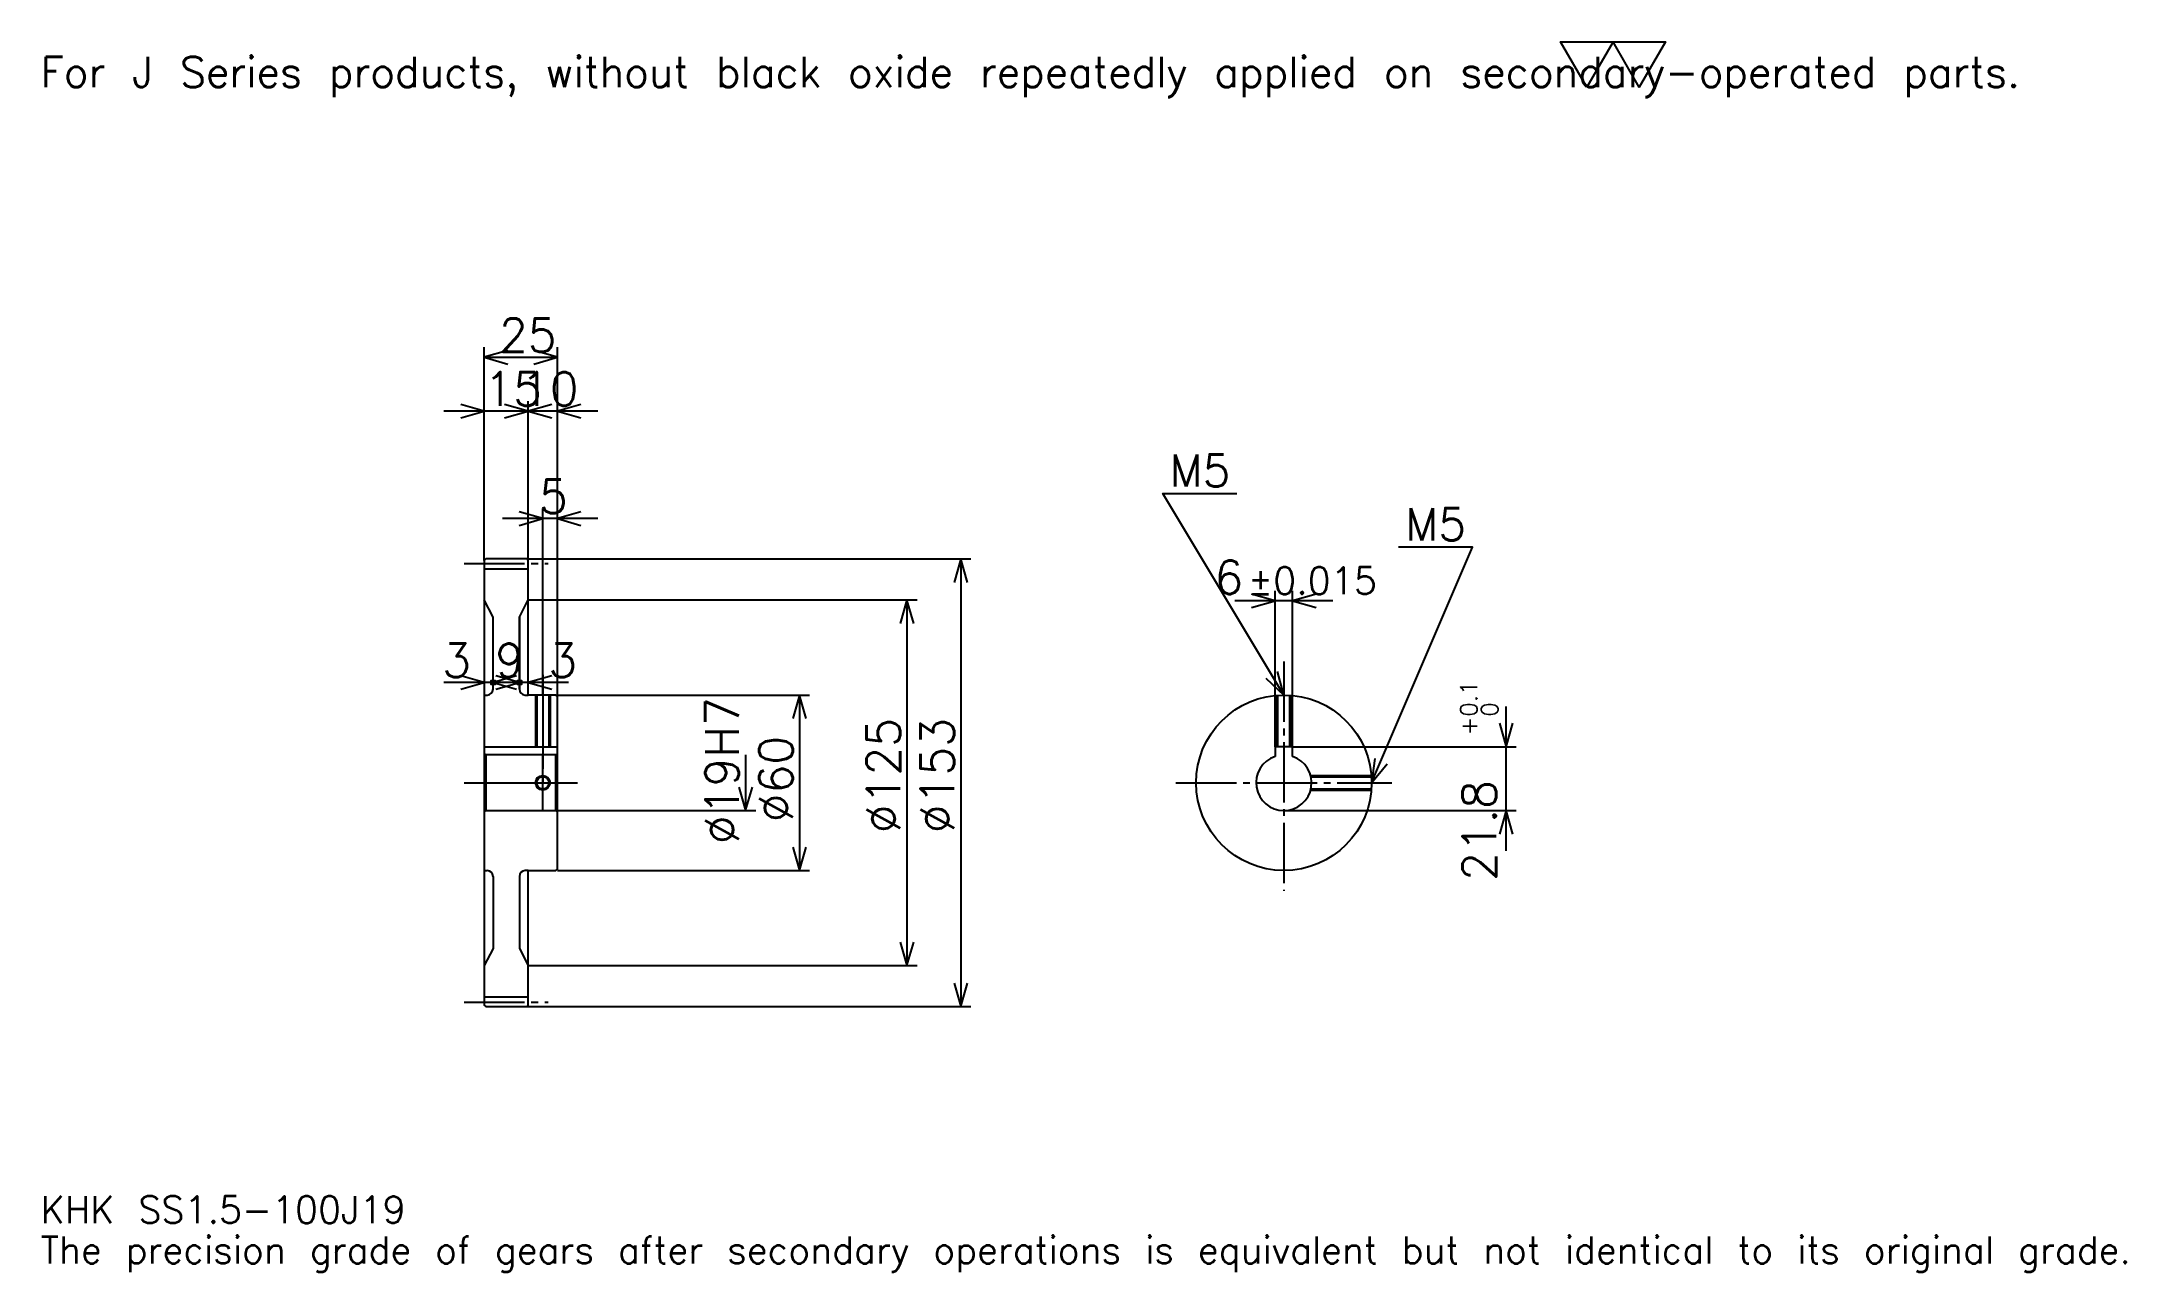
# Model space of a CAD drawing. Extents: x 23 to 736, y 8 to 429.
import ezdxf

# ---------------------------------------------------------------- set-up
doc = ezdxf.new("R2010")
doc.units = 0
doc.linetypes.add('DASHDOT', pattern=[27.567567, 20.675676, -2.297297, 2.297297, -2.297297])
doc.layers.get('0').update_dxf_attribs({"linetype": 'CONTINUOUS'})
doc.layers.add('DASHDOT', color=6, linetype='DASHDOT')
doc.styles.add('KANJI', font='TXT', dxfattribs={"bigfont": 'BIGFONT'})

msp = doc.modelspace()

# ---------------------------------------------------------------- linework, layer by layer
at = {"color": 5}
for p, q in [((174.594589, 252.24324), (174.594589, 324.608093)), ((174.594589, 321.16217), (199.594589, 321.16217)), ((199.594589, 252.24324), (199.594589, 324.608093)), ((203.378372, 302.783783), (160.810806, 302.783783)), ((213.378372, 302.783783), (175.810806, 302.783783)), ((189.594589, 252.24324), (189.594589, 306.229736)), ((213.378372, 266.027039), (180.810806, 266.027039)), ((194.594589, 252.24324), (194.594589, 269.472961)), ((174.594589, 251.74324), (174.594589, 252.24324)), ((189.094589, 252.24324), (199.594589, 252.24324)), ((189.594589, 251.74324), (189.594589, 252.24324)), ((194.594589, 205.74324), (194.594589, 252.24324)), ((194.594589, 205.74324), (194.594589, 252.24324)), ((199.594589, 252.24324), (340.878387, 252.24324)), ((199.594589, 205.24324), (199.594589, 252.24324)), ((337.432434, 252.24324), (337.432434, 99.24324)), ((189.594589, 238.24324), (199.594589, 238.24324)), ((199.594589, 238.24324), (322.5, 238.24324)), ((319.054047, 238.24324), (319.054047, 113.24324)), ((464.621643, 237.905396), (431.054077, 237.905396)), ((444.83783, 188.043243), (444.83783, 241.351349)), ((450.83783, 188.043243), (450.83783, 241.351349)), ((191.378372, 210.040543), (160.810806, 210.040543)), ((200.378372, 210.040543), (163.810806, 210.040543)), ((203.378372, 210.040543), (172.810806, 210.040543)), ((199.594589, 205.74324), (285.743225, 205.74324)), ((282.297302, 205.74324), (282.297302, 145.74324)), ((523.783813, 152.459457), (523.783813, 201.827026)), ((263.918915, 185.24324), (263.918915, 166.24324)), ((450.83783, 188.043243), (527.229736, 188.043243)), ((199.594589, 166.24324), (267.364868, 166.24324)), ((447.83783, 166.24324), (527.229736, 166.24324)), ((199.594589, 145.74324), (285.743225, 145.74324)), ((189.594589, 113.24324), (199.594589, 113.24324)), ((199.594589, 113.24324), (322.5, 113.24324)), ((189.094589, 99.24324), (199.594589, 99.24324)), ((199.594589, 99.24324), (340.878387, 99.24324))]:
    msp.add_line(p, q, dxfattribs=at)
at = {"color": 4}
for p, q in [((174.594589, 248.86824), (189.594589, 248.86824)), ((186.594589, 232.355408), (186.594589, 207.74324)), ((174.594589, 205.74324), (175.594589, 205.74324)), ((188.594589, 205.74324), (189.594589, 205.74324)), ((174.594589, 188.043243), (199.594589, 188.043243)), ((199.594589, 185.74324), (199.094589, 185.24324)), ((174.594589, 165.74324), (175.094589, 166.24324)), ((199.594589, 165.74324), (199.094589, 166.24324)), ((174.594589, 145.74324), (175.594589, 145.74324)), ((186.594589, 143.74324), (186.594589, 119.131073)), ((189.594589, 145.74324), (188.594589, 145.74324)), ((174.594589, 102.61824), (189.594589, 102.61824))]:
    msp.add_line(p, q, dxfattribs=at)
at = {"color": 7}
msp.add_lwpolyline([(551.351379, 413.513519), (542.391907, 429.043243), (578.229736, 429.043243), (569.270325, 413.513519), (560.310852, 429.043243), (551.351379, 413.513519)], dxfattribs=at)
at = {"color": 5}
for points in [[(182.635132, 323.459473), (174.594589, 321.16217), (182.635132, 318.864868)], [(191.554047, 318.864868), (199.594589, 321.16217), (191.554047, 323.459473)], [(166.554047, 300.486481), (174.594589, 302.783783), (166.554047, 305.081085)], [(181.554047, 300.486481), (189.594589, 302.783783), (181.554047, 305.081085)], [(197.635132, 305.081085), (189.594589, 302.783783), (197.635132, 300.486481)], [(207.635132, 305.081085), (199.594589, 302.783783), (207.635132, 300.486481)], [(447.83783, 205.74324), (406.486481, 274.66217), (431.756775, 274.66217)], [(186.554047, 263.729736), (194.594589, 266.027039), (186.554047, 268.32431)], [(207.635132, 268.32431), (199.594589, 266.027039), (207.635132, 263.729736)], [(339.729736, 244.202698), (337.432434, 252.24324), (335.135132, 244.202698)], [(477.83783, 175.74324), (512.297302, 256.283783), (487.027039, 256.283783)], [(321.351349, 230.202698), (319.054047, 238.24324), (316.756744, 230.202698)], [(436.797302, 235.608109), (444.83783, 237.905396), (436.797302, 240.202698)], [(458.878357, 240.202698), (450.83783, 237.905396), (458.878357, 235.608109)], [(441.731079, 211.455994), (447.83783, 205.74324), (445.670959, 213.819901)], [(166.554047, 207.74324), (174.594589, 210.040543), (166.554047, 212.33783)], [(177.594589, 210.040543), (176.905396, 210.729736), (178.283783, 210.729736), (178.283783, 209.351349), (176.905396, 209.351349), (176.905396, 210.729736), (177.594589, 210.040543), (178.283783, 209.351349), (178.283783, 210.729736), (177.594589, 210.040543)], [(185.635132, 212.33783), (177.594589, 210.040543), (185.635132, 207.74324)], [(178.554047, 207.74324), (186.594589, 210.040543), (178.554047, 212.33783)], [(186.594589, 210.040543), (185.905396, 210.729736), (187.283783, 210.729736), (187.283783, 209.351349), (185.905396, 209.351349), (185.905396, 210.729736), (186.594589, 210.040543), (187.283783, 209.351349), (187.283783, 210.729736), (186.594589, 210.040543)], [(197.635132, 212.33783), (189.594589, 210.040543), (197.635132, 207.74324)], [(284.594604, 197.702698), (282.297302, 205.74324), (280, 197.702698)], [(521.486511, 196.083786), (523.783813, 188.043243), (526.081116, 196.083786)], [(478.88855, 184.039246), (477.83783, 175.74324), (483.112793, 182.231918)], [(261.621613, 174.283783), (263.918915, 166.24324), (266.216217, 174.283783)], [(526.081116, 158.202698), (523.783813, 166.24324), (521.486511, 158.202698)], [(280, 153.783783), (282.297302, 145.74324), (284.594604, 153.783783)], [(316.756744, 121.283783), (319.054047, 113.24324), (321.351349, 121.283783)], [(335.135132, 107.283783), (337.432434, 99.24324), (339.729736, 107.283783)]]:
    msp.add_lwpolyline(points, dxfattribs=at)
at = {"color": 4}
for points in [[(189.594589, 251.74324), (189.094589, 252.24324), (175.094589, 252.24324), (174.594589, 251.74324), (174.594589, 165.74324)], [(174.594589, 165.74324), (174.594589, 99.74324), (175.094589, 99.24324), (189.094589, 99.24324), (189.594589, 99.74324), (189.594589, 145.74324), (199.094589, 145.74324), (199.594589, 146.24324), (199.594589, 205.24324), (199.094589, 205.74324), (189.594589, 205.74324), (189.594589, 251.74324)], [(177.594589, 207.74324), (177.594589, 232.355408), (174.594589, 238.24324)], [(186.594589, 207.74324), (186.594589, 232.355408), (189.594589, 238.24324)], [(192.094589, 205.74324), (192.094589, 188.043243)], [(192.529587, 205.74324), (192.529587, 188.043243)], [(196.659592, 205.74324), (196.659592, 188.043243)], [(197.094589, 205.74324), (197.094589, 188.043243)], [(445.33783, 188.043243), (445.33783, 205.638885)], [(445.772827, 188.043243), (445.772827, 205.672089)], [(449.902832, 188.043243), (449.902832, 205.672089)], [(450.33783, 188.043243), (450.33783, 205.638885)], [(174.594589, 185.74324), (175.094589, 185.24324), (175.094589, 166.24324), (199.094589, 166.24324), (199.094589, 185.24324), (175.094589, 185.24324)], [(450.83783, 184.757111), (450.83783, 188.043243), (444.83783, 188.043243), (444.83783, 184.757111)], [(457.002991, 178.24324), (477.733521, 178.24324)], [(457.002991, 173.24324), (477.733521, 173.24324)], [(457.110718, 177.808243), (477.766663, 177.808243)], [(457.110718, 173.678238), (477.766663, 173.678238)], [(177.594589, 143.74324), (177.594589, 119.131073), (174.594589, 113.24324)], [(186.594589, 143.74324), (186.594589, 119.131073), (189.594589, 113.24324)]]:
    msp.add_lwpolyline(points, dxfattribs=at)
for centre, radius in [((447.83783, 175.74324), 30), ((194.594589, 175.74324), 2.065)]:
    msp.add_circle(centre, radius, dxfattribs=at)
at = {"color": 7}
msp.add_circle((194.594589, 175.74324), 2.5, dxfattribs=at)
at = {"color": 4}
for centre, radius, start, end in [((175.594589, 207.74324), 2, 270, 0), ((188.594589, 207.74324), 2, 180, 270), ((447.83783, 175.74324), 9.5, 108.408480326, 71.591519674), ((175.594589, 143.74324), 2, 0, 90), ((188.594589, 143.74324), 2, 90, 180)]:
    msp.add_arc(centre, radius, start, end, dxfattribs=at)
at = {"layer": 'DASHDOT', "color": 7}
for p, q in [((167.702698, 250.74324), (196.486481, 250.74324)), ((447.83783, 217.229736), (447.83783, 138.851349)), ((194.594589, 205.74324), (194.594589, 175.74324)), ((167.702698, 175.74324), (206.486481, 175.74324)), ((410.945923, 175.74324), (484.729736, 175.74324)), ((167.702698, 100.74324), (196.486481, 100.74324))]:
    msp.add_line(p, q, dxfattribs=at)
for points in [[(194.594589, 212.635132), (194.594589, 181.151352)], [(194.594589, 166.351349), (194.594589, 185.135132)], [(185.202698, 175.74324), (203.986481, 175.74324)]]:
    msp.add_lwpolyline(points, dxfattribs=at)

# ---------------------------------------------------------------- texts
at = {"color": 7, "style": 'KANJI'}
for s, height, p in [('For J Series products, without black oxide repeatedly applied on secondary-operated parts.', 10.337838, (22.972973, 413.513519)), ('25', 11.486486, (179.628372, 323)), ('15', 11.486486, (174.628372, 304.621643)), ('10', 11.486486, (187.128372, 304.621643)), ('M5', 11.027027, (408.783783, 276.959473)), ('5', 11.486486, (193.361481, 267.864868)), ('M5', 11.027027, (489.324341, 258.581085)), ('6', 11.486486, (424.127441, 240.202698)), ('%%p0.015', 9.189189, (435.497681, 240.202698)), ('3', 11.486486, (160.236481, 211.878372)), ('9', 11.486486, (178.361481, 211.878372)), ('3', 11.486486, (196.486481, 211.878372)), ('KHK SS1.5-100J19', 9.189189, (22.972973, 25.270269)), ('The precision grade of gears after secondary operations is equivalent but not identical to its original grade.', 9.189189, (22.972973, 11.486486))]:
    msp.add_text(s, height=height, dxfattribs=at).set_placement(p)
for s, height, p in [('0.1', 5.743243, (513.905396, 198.361649)), ('%%c19H7', 11.486486, (261.621613, 154.780396)), ('0', 5.743243, (521.027039, 198.361649)), ('%%c125', 11.486486, (316.756744, 158.513519)), ('%%c153', 11.486486, (335.135132, 158.513519)), ('+', 5.743243, (513.905396, 191.929214)), ('%%c60', 11.486486, (280, 162.246613)), ('21.8', 11.486486, (520.33783, 142.211151))]:
    msp.add_text(s, height=height, rotation=90, dxfattribs=at).set_placement(p)

doc.saveas('drawing.dxf')
